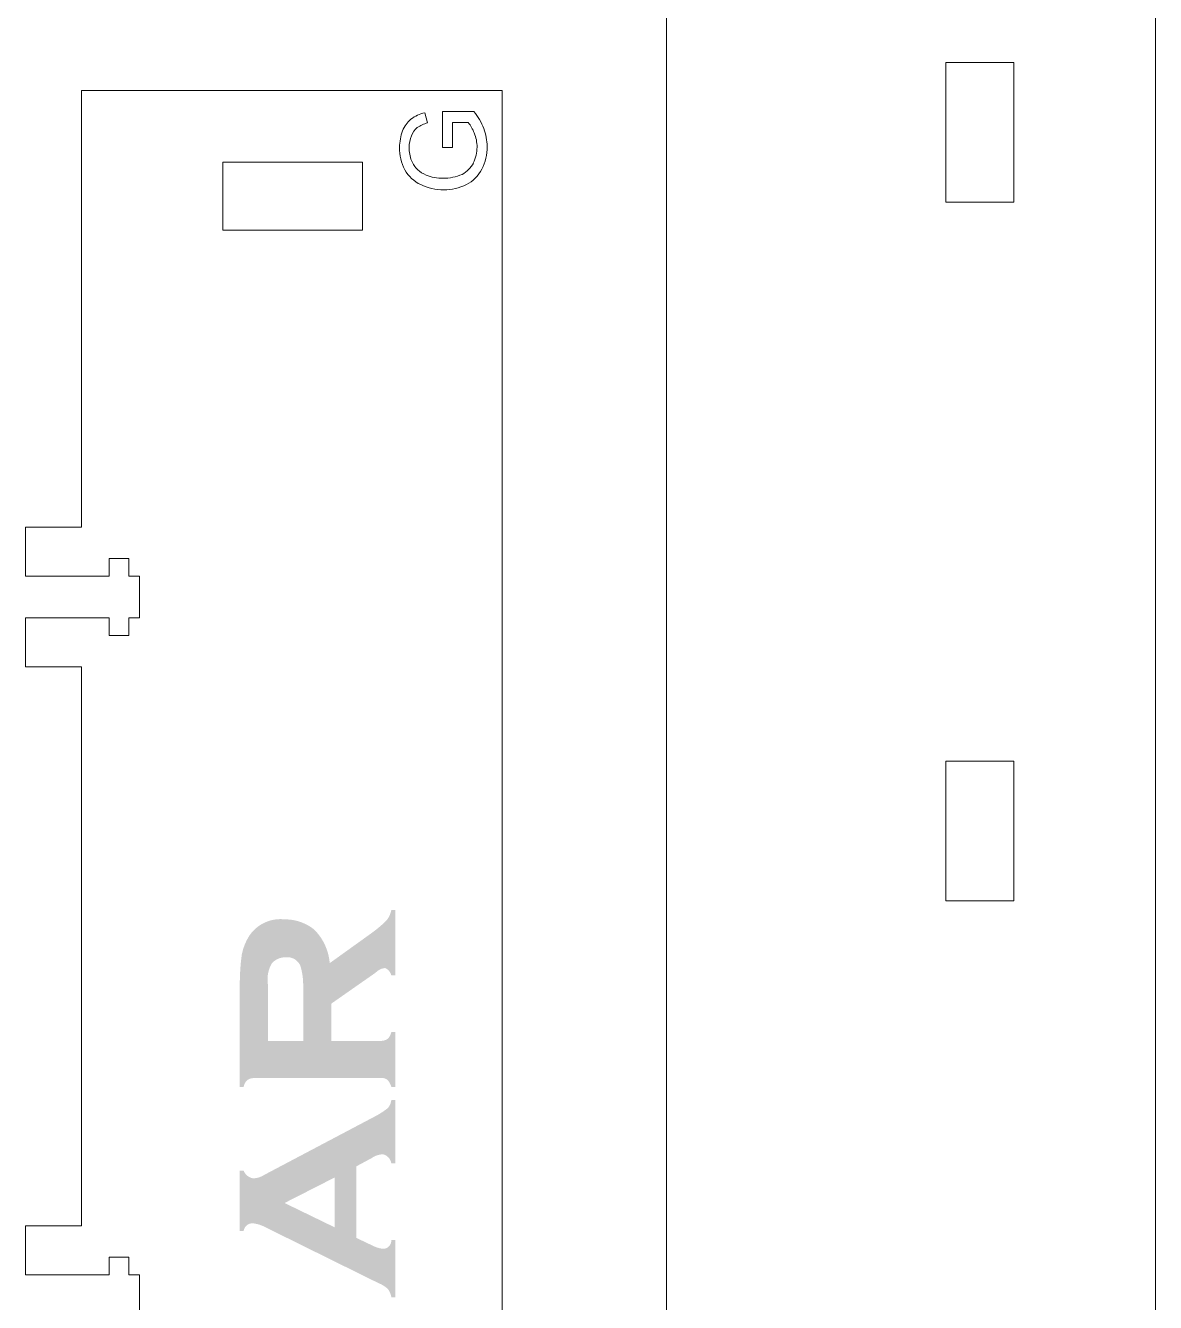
# Model space of a CAD drawing. Header units: millimetres. Extents: x 936 to 2708, y -212 to 661.
# Drawn here: x 1425.3 to 1506.2, y 477 to 568.4 of the extents above; entities that cross this region are included whole.
import ezdxf

# ---------------------------------------------------------------- set-up
doc = ezdxf.new("R2010")
doc.units = ezdxf.units.MM
doc.header["$MEASUREMENT"] = 0
doc.layers.add('Text Outline', color=5, linetype='Continuous')
doc.layers.add('Text Raster', color=1, linetype='Continuous')

msp = doc.modelspace()

# ---------------------------------------------------------------- hatches: boundary and pattern name
at = {"layer": 'Text Raster', "lineweight": 0}
h = msp.add_hatch(color=7, dxfattribs=at)
h.paths.add_polyline_path([(1447.186, 498.418), (1447.186, 495.752), (1450.734, 495.752), (1450.765, 495.752), (1450.78, 495.752), (1450.795, 495.753), (1450.811, 495.755), (1450.826, 495.756), (1450.842, 495.758), (1450.857, 495.76), (1450.873, 495.762), (1450.888, 495.765), (1450.904, 495.767), (1450.919, 495.771), (1450.934, 495.774), (1450.95, 495.778), (1450.965, 495.782), (1450.98, 495.786), (1450.995, 495.791), (1451.01, 495.796), (1451.025, 495.801), (1451.039, 495.806), (1451.054, 495.812), (1451.068, 495.818), (1451.083, 495.824), (1451.097, 495.83), (1451.111, 495.837), (1451.125, 495.844), (1451.139, 495.851), (1451.152, 495.859), (1451.166, 495.866), (1451.179, 495.874), (1451.192, 495.882), (1451.205, 495.891), (1451.218, 495.903), (1451.231, 495.915), (1451.244, 495.928), (1451.256, 495.941), (1451.268, 495.954), (1451.28, 495.968), (1451.291, 495.982), (1451.303, 495.996), (1451.314, 496.01), (1451.324, 496.025), (1451.335, 496.04), (1451.345, 496.055), (1451.355, 496.07), (1451.364, 496.086), (1451.374, 496.101), (1451.383, 496.117), (1451.391, 496.133), (1451.399, 496.15), (1451.407, 496.166), (1451.415, 496.183), (1451.422, 496.199), (1451.429, 496.216), (1451.435, 496.233), (1451.441, 496.25), (1451.447, 496.267), (1451.452, 496.285), (1451.457, 496.302), (1451.462, 496.319), (1451.466, 496.337), (1451.47, 496.354), (1451.474, 496.372), (1451.477, 496.389), (1451.755, 496.389), (1451.755, 492.451), (1451.477, 492.451), (1451.468, 492.485), (1451.458, 492.518), (1451.446, 492.551), (1451.434, 492.584), (1451.421, 492.617), (1451.407, 492.649), (1451.392, 492.681), (1451.377, 492.712), (1451.36, 492.743), (1451.342, 492.773), (1451.324, 492.803), (1451.304, 492.833), (1451.284, 492.861), (1451.263, 492.889), (1451.241, 492.916), (1451.219, 492.943), (1451.207, 492.953), (1451.195, 492.963), (1451.182, 492.972), (1451.169, 492.982), (1451.156, 492.991), (1451.142, 492.999), (1451.129, 493.008), (1451.115, 493.016), (1451.1, 493.023), (1451.086, 493.03), (1451.071, 493.037), (1451.056, 493.044), (1451.041, 493.05), (1451.026, 493.056), (1451.011, 493.061), (1450.995, 493.066), (1450.979, 493.071), (1450.964, 493.075), (1450.948, 493.079), (1450.932, 493.082), (1450.916, 493.085), (1450.9, 493.087), (1450.884, 493.089), (1450.868, 493.091), (1450.851, 493.092), (1450.835, 493.093), (1450.819, 493.093), (1450.803, 493.093), (1450.788, 493.093), (1450.772, 493.092), (1450.756, 493.091), (1450.74, 493.089), (1441.64, 493.089), (1441.609, 493.088), (1441.594, 493.087), (1441.579, 493.086), (1441.563, 493.085), (1441.548, 493.083), (1441.533, 493.081), (1441.517, 493.079), (1441.502, 493.077), (1441.487, 493.074), (1441.471, 493.071), (1441.456, 493.068), (1441.441, 493.065), (1441.426, 493.061), (1441.411, 493.057), (1441.396, 493.052), (1441.381, 493.048), (1441.366, 493.043), (1441.352, 493.038), (1441.337, 493.033), (1441.322, 493.027), (1441.308, 493.021), (1441.294, 493.015), (1441.28, 493.009), (1441.266, 493.002), (1441.252, 492.995), (1441.238, 492.988), (1441.225, 492.981), (1441.211, 492.974), (1441.198, 492.966), (1441.172, 492.95), (1441.159, 492.937), (1441.146, 492.925), (1441.134, 492.912), (1441.122, 492.899), (1441.11, 492.886), (1441.098, 492.872), (1441.087, 492.858), (1441.076, 492.844), (1441.065, 492.829), (1441.054, 492.815), (1441.044, 492.8), (1441.034, 492.785), (1441.024, 492.769), (1441.015, 492.754), (1441.006, 492.738), (1440.997, 492.722), (1440.989, 492.706), (1440.981, 492.69), (1440.973, 492.673), (1440.966, 492.657), (1440.958, 492.64), (1440.952, 492.623), (1440.945, 492.607), (1440.939, 492.59), (1440.934, 492.572), (1440.928, 492.555), (1440.923, 492.538), (1440.919, 492.521), (1440.914, 492.503), (1440.911, 492.486), (1440.907, 492.469), (1440.904, 492.451), (1440.626, 492.451), (1440.626, 499.744), (1440.634, 500.287), (1440.661, 500.83), (1440.705, 501.372), (1440.768, 501.911), (1440.786, 501.999), (1440.807, 502.086), (1440.829, 502.173), (1440.853, 502.26), (1440.879, 502.346), (1440.908, 502.432), (1440.938, 502.517), (1440.97, 502.601), (1441.003, 502.685), (1441.039, 502.768), (1441.077, 502.85), (1441.116, 502.931), (1441.157, 503.011), (1441.2, 503.09), (1441.244, 503.168), (1441.291, 503.244), (1441.34, 503.318), (1441.393, 503.391), (1441.448, 503.462), (1441.507, 503.532), (1441.568, 503.601), (1441.632, 503.667), (1441.698, 503.732), (1441.768, 503.795), (1441.803, 503.826), (1441.839, 503.856), (1441.876, 503.886), (1441.913, 503.915), (1441.951, 503.943), (1441.99, 503.971), (1442.029, 503.998), (1442.068, 504.024), (1442.108, 504.05), (1442.149, 504.075), (1442.19, 504.099), (1442.231, 504.123), (1442.273, 504.146), (1442.316, 504.168), (1442.358, 504.189), (1442.402, 504.21), (1442.445, 504.23), (1442.489, 504.249), (1442.533, 504.267), (1442.578, 504.285), (1442.622, 504.302), (1442.667, 504.318), (1442.712, 504.333), (1442.758, 504.347), (1442.804, 504.361), (1442.849, 504.373), (1442.895, 504.385), (1442.941, 504.396), (1442.987, 504.406), (1443.034, 504.415), (1443.08, 504.424), (1443.126, 504.431), (1443.219, 504.444), (1443.311, 504.454), (1443.404, 504.46), (1443.495, 504.463), (1443.587, 504.463), (1443.677, 504.46), (1443.766, 504.454), (1443.855, 504.445), (1443.925, 504.445), (1443.995, 504.443), (1444.066, 504.44), (1444.136, 504.435), (1444.207, 504.429), (1444.278, 504.421), (1444.348, 504.412), (1444.419, 504.401), (1444.49, 504.389), (1444.56, 504.375), (1444.63, 504.359), (1444.7, 504.342), (1444.77, 504.324), (1444.839, 504.304), (1444.907, 504.282), (1444.976, 504.259), (1445.043, 504.235), (1445.111, 504.209), (1445.177, 504.181), (1445.243, 504.152), (1445.308, 504.122), (1445.373, 504.09), (1445.437, 504.057), (1445.499, 504.023), (1445.561, 503.987), (1445.623, 503.951), (1445.683, 503.913), (1445.742, 503.873), (1445.8, 503.833), (1445.857, 503.792), (1445.913, 503.749), (1445.968, 503.706), (1446.025, 503.646), (1446.082, 503.586), (1446.137, 503.524), (1446.191, 503.46), (1446.243, 503.396), (1446.295, 503.33), (1446.345, 503.262), (1446.394, 503.194), (1446.441, 503.124), (1446.487, 503.053), (1446.531, 502.981), (1446.574, 502.908), (1446.615, 502.834), (1446.655, 502.759), (1446.692, 502.684), (1446.729, 502.607), (1446.763, 502.53), (1446.796, 502.451), (1446.827, 502.373), (1446.857, 502.293), (1446.884, 502.213), (1446.91, 502.133), (1446.934, 502.052), (1446.956, 501.97), (1446.976, 501.889), (1446.995, 501.807), (1447.011, 501.725), (1447.026, 501.643), (1447.039, 501.561), (1447.05, 501.478), (1447.059, 501.396), (1447.067, 501.314), (1450.001, 503.421), (1450.29, 503.634), (1450.431, 503.745), (1450.571, 503.859), (1450.707, 503.975), (1450.842, 504.094), (1450.974, 504.216), (1451.103, 504.34), (1451.138, 504.381), (1451.172, 504.424), (1451.204, 504.468), (1451.235, 504.513), (1451.264, 504.56), (1451.292, 504.607), (1451.318, 504.656), (1451.343, 504.705), (1451.366, 504.755), (1451.387, 504.806), (1451.406, 504.857), (1451.424, 504.909), (1451.44, 504.961), (1451.454, 505.014), (1451.466, 505.067), (1451.477, 505.12), (1451.755, 505.12), (1451.755, 500.443), (1451.477, 500.443), (1451.471, 500.463), (1451.465, 500.484), (1451.458, 500.505), (1451.451, 500.525), (1451.443, 500.546), (1451.434, 500.566), (1451.425, 500.586), (1451.415, 500.606), (1451.405, 500.625), (1451.394, 500.645), (1451.382, 500.664), (1451.37, 500.683), (1451.357, 500.701), (1451.344, 500.719), (1451.33, 500.737), (1451.316, 500.754), (1451.301, 500.771), (1451.285, 500.788), (1451.269, 500.804), (1451.253, 500.819), (1451.236, 500.834), (1451.219, 500.849), (1451.202, 500.862), (1451.184, 500.876), (1451.166, 500.889), (1451.147, 500.901), (1451.129, 500.912), (1451.11, 500.923), (1451.091, 500.934), (1451.071, 500.944), (1451.052, 500.953), (1451.032, 500.962), (1451.009, 500.959), (1450.986, 500.957), (1450.963, 500.954), (1450.94, 500.95), (1450.917, 500.946), (1450.894, 500.941), (1450.871, 500.935), (1450.848, 500.93), (1450.826, 500.923), (1450.803, 500.916), (1450.78, 500.909), (1450.758, 500.901), (1450.736, 500.892), (1450.714, 500.883), (1450.692, 500.874), (1450.67, 500.864), (1450.649, 500.853), (1450.628, 500.842), (1450.607, 500.831), (1450.586, 500.819), (1450.566, 500.806), (1450.546, 500.793), (1450.527, 500.78), (1450.507, 500.766), (1450.489, 500.752), (1450.47, 500.737), (1450.452, 500.722), (1450.434, 500.707), (1450.417, 500.692), (1450.4, 500.676), (1450.383, 500.659), (1450.367, 500.643)], flags=0)
h.paths.add_polyline_path([(1442.644, 495.752), (1445.168, 495.752), (1445.168, 499.764), (1445.165, 499.935), (1445.161, 500.02), (1445.156, 500.106), (1445.149, 500.191), (1445.14, 500.277), (1445.13, 500.362), (1445.118, 500.447), (1445.105, 500.531), (1445.09, 500.616), (1445.074, 500.7), (1445.055, 500.784), (1445.036, 500.867), (1445.015, 500.95), (1444.992, 501.032), (1444.968, 501.114), (1444.96, 501.132), (1444.952, 501.15), (1444.944, 501.167), (1444.935, 501.185), (1444.926, 501.202), (1444.916, 501.22), (1444.906, 501.237), (1444.896, 501.254), (1444.886, 501.271), (1444.874, 501.288), (1444.863, 501.305), (1444.851, 501.322), (1444.839, 501.338), (1444.826, 501.354), (1444.813, 501.37), (1444.8, 501.386), (1444.786, 501.402), (1444.772, 501.417), (1444.758, 501.433), (1444.743, 501.447), (1444.728, 501.462), (1444.712, 501.476), (1444.696, 501.49), (1444.68, 501.504), (1444.664, 501.518), (1444.647, 501.531), (1444.63, 501.543), (1444.613, 501.556), (1444.595, 501.568), (1444.577, 501.58), (1444.559, 501.591), (1444.541, 501.602), (1444.522, 501.612), (1444.503, 501.623), (1444.484, 501.632), (1444.465, 501.642), (1444.446, 501.651), (1444.426, 501.659), (1444.407, 501.667), (1444.387, 501.675), (1444.367, 501.682), (1444.347, 501.689), (1444.327, 501.695), (1444.306, 501.701), (1444.286, 501.707), (1444.266, 501.712), (1444.245, 501.716), (1444.225, 501.721), (1444.205, 501.724), (1444.184, 501.728), (1444.164, 501.731), (1444.144, 501.733), (1444.123, 501.735), (1444.103, 501.737), (1444.083, 501.738), (1444.063, 501.739), (1444.043, 501.739), (1444.023, 501.739), (1444.003, 501.739), (1443.983, 501.738), (1443.964, 501.737), (1443.944, 501.736), (1443.925, 501.734), (1443.906, 501.732), (1443.872, 501.732), (1443.838, 501.731), (1443.804, 501.729), (1443.77, 501.726), (1443.736, 501.723), (1443.702, 501.718), (1443.668, 501.713), (1443.634, 501.706), (1443.6, 501.699), (1443.566, 501.691), (1443.532, 501.682), (1443.499, 501.672), (1443.465, 501.661), (1443.432, 501.649), (1443.4, 501.636), (1443.367, 501.622), (1443.335, 501.608), (1443.304, 501.592), (1443.273, 501.576), (1443.242, 501.559), (1443.212, 501.541), (1443.182, 501.523), (1443.153, 501.503), (1443.125, 501.483), (1443.097, 501.463), (1443.07, 501.441), (1443.044, 501.419), (1443.018, 501.397), (1442.993, 501.373), (1442.968, 501.35), (1442.945, 501.325), (1442.922, 501.301), (1442.898, 501.258), (1442.875, 501.215), (1442.853, 501.171), (1442.831, 501.127), (1442.811, 501.082), (1442.791, 501.036), (1442.772, 500.99), (1442.755, 500.943), (1442.738, 500.896), (1442.722, 500.849), (1442.707, 500.801), (1442.694, 500.753), (1442.681, 500.704), (1442.669, 500.655), (1442.659, 500.606), (1442.649, 500.557), (1442.641, 500.507), (1442.634, 500.457), (1442.627, 500.408), (1442.622, 500.358), (1442.618, 500.308), (1442.615, 500.258), (1442.613, 500.208), (1442.612, 500.158), (1442.613, 500.108), (1442.614, 500.058), (1442.616, 500.009), (1442.62, 499.959), (1442.624, 499.91), (1442.63, 499.861), (1442.636, 499.813), (1442.644, 499.764)], flags=0)
h = msp.add_hatch(color=7, dxfattribs=at)
h.paths.add_polyline_path([(1450.11, 487.384), (1448.973, 486.77), (1448.973, 481.651), (1450.184, 481.074), (1450.266, 481.037), (1450.307, 481.02), (1450.349, 481.003), (1450.391, 480.987), (1450.433, 480.972), (1450.476, 480.958), (1450.519, 480.944), (1450.562, 480.932), (1450.605, 480.92), (1450.649, 480.909), (1450.693, 480.899), (1450.737, 480.89), (1450.781, 480.882), (1450.825, 480.874), (1450.869, 480.868), (1450.885, 480.867), (1450.9, 480.868), (1450.915, 480.868), (1450.93, 480.869), (1450.945, 480.871), (1450.961, 480.873), (1450.976, 480.875), (1450.991, 480.878), (1451.006, 480.881), (1451.022, 480.884), (1451.037, 480.888), (1451.052, 480.892), (1451.067, 480.897), (1451.082, 480.902), (1451.096, 480.908), (1451.111, 480.914), (1451.125, 480.92), (1451.139, 480.926), (1451.154, 480.933), (1451.167, 480.941), (1451.181, 480.948), (1451.194, 480.956), (1451.208, 480.965), (1451.22, 480.973), (1451.233, 480.982), (1451.245, 480.992), (1451.257, 481.001), (1451.269, 481.011), (1451.281, 481.021), (1451.292, 481.031), (1451.303, 481.042), (1451.313, 481.053), (1451.324, 481.064), (1451.334, 481.075), (1451.343, 481.087), (1451.353, 481.099), (1451.362, 481.111), (1451.371, 481.124), (1451.38, 481.136), (1451.388, 481.149), (1451.396, 481.163), (1451.404, 481.176), (1451.411, 481.19), (1451.418, 481.204), (1451.425, 481.218), (1451.431, 481.233), (1451.437, 481.247), (1451.443, 481.262), (1451.448, 481.277), (1451.452, 481.292), (1451.457, 481.307), (1451.461, 481.322), (1451.464, 481.337), (1451.467, 481.352), (1451.47, 481.368), (1451.472, 481.383), (1451.474, 481.398), (1451.476, 481.414), (1451.477, 481.429), (1451.478, 481.445), (1451.478, 481.46), (1451.478, 481.475), (1451.477, 481.49), (1451.477, 481.505), (1451.755, 481.505), (1451.755, 477.408), (1451.477, 477.408), (1451.47, 477.445), (1451.463, 477.482), (1451.454, 477.52), (1451.444, 477.557), (1451.434, 477.594), (1451.422, 477.63), (1451.409, 477.666), (1451.395, 477.702), (1451.38, 477.738), (1451.364, 477.773), (1451.347, 477.807), (1451.33, 477.841), (1451.311, 477.874), (1451.291, 477.907), (1451.271, 477.939), (1451.249, 477.971), (1451.214, 478.005), (1451.177, 478.039), (1451.139, 478.072), (1451.101, 478.104), (1451.061, 478.135), (1451.021, 478.164), (1450.98, 478.193), (1450.938, 478.221), (1450.895, 478.248), (1450.852, 478.273), (1450.808, 478.298), (1450.764, 478.321), (1450.719, 478.343), (1450.673, 478.364), (1450.627, 478.383), (1450.581, 478.402), (1442.356, 482.465), (1442.308, 482.488), (1442.259, 482.51), (1442.21, 482.531), (1442.161, 482.551), (1442.11, 482.569), (1442.06, 482.587), (1442.009, 482.603), (1441.958, 482.618), (1441.906, 482.632), (1441.854, 482.645), (1441.802, 482.656), (1441.749, 482.667), (1441.697, 482.676), (1441.644, 482.684), (1441.591, 482.69), (1441.538, 482.696), (1441.525, 482.696), (1441.512, 482.695), (1441.498, 482.694), (1441.485, 482.693), (1441.471, 482.692), (1441.457, 482.691), (1441.444, 482.689), (1441.43, 482.686), (1441.416, 482.684), (1441.403, 482.681), (1441.389, 482.678), (1441.375, 482.674), (1441.361, 482.671), (1441.348, 482.666), (1441.334, 482.662), (1441.32, 482.657), (1441.307, 482.652), (1441.293, 482.646), (1441.279, 482.641), (1441.266, 482.635), (1441.253, 482.628), (1441.24, 482.621), (1441.227, 482.614), (1441.214, 482.607), (1441.201, 482.599), (1441.188, 482.591), (1441.176, 482.583), (1441.164, 482.574), (1441.152, 482.565), (1441.14, 482.556), (1441.128, 482.546), (1441.117, 482.537), (1441.105, 482.527), (1441.095, 482.516), (1441.084, 482.506), (1441.073, 482.495), (1441.063, 482.484), (1441.053, 482.473), (1441.044, 482.461), (1441.034, 482.45), (1441.025, 482.438), (1441.017, 482.426), (1441.008, 482.414), (1441, 482.401), (1440.992, 482.389), (1440.985, 482.376), (1440.978, 482.363), (1440.971, 482.351), (1440.964, 482.338), (1440.958, 482.325), (1440.952, 482.312), (1440.946, 482.298), (1440.941, 482.285), (1440.936, 482.272), (1440.932, 482.259), (1440.927, 482.245), (1440.923, 482.232), (1440.92, 482.219), (1440.916, 482.206), (1440.913, 482.192), (1440.91, 482.179), (1440.908, 482.166), (1440.906, 482.153), (1440.904, 482.14), (1440.626, 482.14), (1440.626, 486.461), (1440.904, 486.461), (1440.914, 486.436), (1440.925, 486.41), (1440.937, 486.385), (1440.95, 486.361), (1440.963, 486.336), (1440.978, 486.312), (1440.993, 486.288), (1441.01, 486.265), (1441.027, 486.242), (1441.045, 486.219), (1441.063, 486.197), (1441.083, 486.176), (1441.103, 486.155), (1441.124, 486.135), (1441.146, 486.116), (1441.168, 486.097), (1441.191, 486.079), (1441.214, 486.062), (1441.238, 486.046), (1441.263, 486.03), (1441.288, 486.016), (1441.313, 486.002), (1441.339, 485.989), (1441.365, 485.977), (1441.391, 485.966), (1441.418, 485.956), (1441.445, 485.947), (1441.471, 485.939), (1441.498, 485.931), (1441.525, 485.925), (1441.552, 485.919), (1441.579, 485.915), (1441.632, 485.917), (1441.658, 485.918), (1441.684, 485.92), (1441.711, 485.923), (1441.737, 485.926), (1441.764, 485.929), (1441.79, 485.933), (1441.816, 485.938), (1441.842, 485.943), (1441.869, 485.948), (1441.895, 485.954), (1441.921, 485.96), (1441.947, 485.967), (1441.973, 485.974), (1441.998, 485.982), (1442.024, 485.99), (1442.049, 485.998), (1442.075, 486.007), (1442.1, 486.017), (1442.124, 486.027), (1442.149, 486.037), (1442.174, 486.048), (1442.198, 486.059), (1442.222, 486.07), (1442.246, 486.082), (1442.269, 486.095), (1442.292, 486.107), (1442.315, 486.121), (1442.338, 486.134), (1442.383, 486.162), (1450.364, 490.375), (1450.474, 490.436), (1450.583, 490.498), (1450.69, 490.564), (1450.796, 490.631), (1450.901, 490.7), (1451.004, 490.772), (1451.105, 490.846), (1451.205, 490.921), (1451.219, 490.937), (1451.233, 490.952), (1451.247, 490.968), (1451.26, 490.984), (1451.273, 491.001), (1451.286, 491.018), (1451.298, 491.035), (1451.31, 491.053), (1451.322, 491.07), (1451.333, 491.088), (1451.344, 491.107), (1451.355, 491.125), (1451.365, 491.144), (1451.374, 491.163), (1451.384, 491.182), (1451.393, 491.202), (1451.401, 491.221), (1451.409, 491.241), (1451.417, 491.261), (1451.424, 491.281), (1451.431, 491.301), (1451.437, 491.322), (1451.443, 491.342), (1451.449, 491.363), (1451.454, 491.383), (1451.458, 491.404), (1451.463, 491.425), (1451.466, 491.445), (1451.47, 491.466), (1451.472, 491.487), (1451.475, 491.508), (1451.477, 491.528), (1451.755, 491.528), (1451.755, 486.987), (1451.477, 486.987), (1451.475, 487), (1451.472, 487.014), (1451.47, 487.028), (1451.467, 487.041), (1451.464, 487.055), (1451.46, 487.069), (1451.457, 487.083), (1451.453, 487.097), (1451.448, 487.11), (1451.444, 487.124), (1451.439, 487.138), (1451.434, 487.151), (1451.429, 487.165), (1451.423, 487.179), (1451.417, 487.192), (1451.411, 487.206), (1451.404, 487.219), (1451.398, 487.232), (1451.391, 487.245), (1451.384, 487.258), (1451.376, 487.271), (1451.368, 487.284), (1451.36, 487.297), (1451.352, 487.309), (1451.343, 487.322), (1451.334, 487.334), (1451.325, 487.346), (1451.316, 487.358), (1451.306, 487.37), (1451.297, 487.381), (1451.286, 487.393), (1451.276, 487.404), (1451.266, 487.415), (1451.255, 487.426), (1451.244, 487.436), (1451.233, 487.446), (1451.222, 487.457), (1451.21, 487.466), (1451.199, 487.476), (1451.187, 487.485), (1451.175, 487.495), (1451.163, 487.503), (1451.15, 487.512), (1451.138, 487.52), (1451.125, 487.529), (1451.113, 487.536), (1451.1, 487.544), (1451.087, 487.551), (1451.074, 487.558), (1451.061, 487.565), (1451.048, 487.572), (1451.035, 487.578), (1451.021, 487.584), (1451.008, 487.589), (1450.995, 487.595), (1450.981, 487.6), (1450.968, 487.605), (1450.954, 487.609), (1450.941, 487.614), (1450.927, 487.618), (1450.913, 487.621), (1450.9, 487.625), (1450.886, 487.628), (1450.873, 487.631), (1450.848, 487.63), (1450.823, 487.629), (1450.797, 487.627), (1450.772, 487.625), (1450.747, 487.623), (1450.722, 487.62), (1450.697, 487.616), (1450.672, 487.612), (1450.646, 487.608), (1450.621, 487.603), (1450.596, 487.597), (1450.571, 487.592), (1450.547, 487.585), (1450.522, 487.579), (1450.497, 487.571), (1450.473, 487.564), (1450.449, 487.555), (1450.425, 487.547), (1450.401, 487.538), (1450.377, 487.528), (1450.353, 487.519), (1450.33, 487.508), (1450.307, 487.498), (1450.284, 487.486), (1450.261, 487.475), (1450.239, 487.463), (1450.216, 487.451), (1450.194, 487.438), (1450.173, 487.425), (1450.151, 487.411), (1450.13, 487.398)], flags=0)
h.paths.add_polyline_path([(1447.413, 482.411), (1447.413, 485.969), (1443.835, 484.148)], flags=0)

# ---------------------------------------------------------------- linework, layer by layer
at = {"color": 1, "lineweight": 0}
for p, q in [((1506.193, 651.017), (1506.193, 439.767)), ((1471.193, 402.767), (1471.193, 621.017)), ((1491.193, 565.767), (1491.193, 555.767)), ((1496.055, 565.767), (1491.193, 565.767)), ((1496.055, 555.767), (1496.055, 565.767)), ((1429.286, 532.517), (1429.286, 563.767)), ((1429.286, 563.767), (1459.424, 563.767)), ((1459.424, 563.767), (1459.424, 305.517)), ((1439.424, 553.767), (1439.424, 558.63)), ((1439.424, 558.63), (1449.424, 558.63)), ((1449.424, 558.63), (1449.424, 553.767)), ((1491.193, 555.767), (1496.055, 555.767)), ((1449.424, 553.767), (1439.424, 553.767)), ((1425.286, 529.017), (1425.286, 532.517)), ((1425.286, 532.517), (1429.286, 532.517)), ((1432.686, 530.267), (1431.286, 530.267)), ((1431.286, 530.267), (1431.286, 529.017)), ((1432.686, 529.017), (1432.686, 530.267)), ((1431.286, 529.017), (1425.286, 529.017)), ((1433.437, 529.017), (1432.686, 529.017)), ((1433.437, 526.017), (1433.437, 529.017)), ((1425.286, 522.517), (1425.286, 526.017)), ((1425.286, 526.017), (1431.286, 526.017)), ((1431.286, 526.017), (1431.286, 524.767)), ((1432.686, 524.767), (1432.686, 526.017)), ((1432.686, 526.017), (1433.437, 526.017)), ((1431.286, 524.767), (1432.686, 524.767)), ((1429.286, 522.517), (1425.286, 522.517)), ((1429.286, 482.517), (1429.286, 522.517)), ((1491.193, 505.767), (1491.193, 515.767)), ((1491.193, 515.767), (1496.055, 515.767)), ((1496.055, 515.767), (1496.055, 505.767)), ((1496.055, 505.767), (1491.193, 505.767)), ((1425.286, 479.017), (1425.286, 482.517)), ((1425.286, 482.517), (1429.286, 482.517)), ((1432.686, 480.267), (1431.286, 480.267)), ((1431.286, 480.267), (1431.286, 479.017)), ((1432.686, 479.017), (1432.686, 480.267)), ((1431.286, 479.017), (1425.286, 479.017)), ((1433.437, 479.017), (1432.686, 479.017)), ((1433.437, 476.017), (1433.437, 479.017))]:
    msp.add_line(p, q, dxfattribs=at)
at = {"layer": 'Text Outline', "lineweight": 0}
for p, q in [((1453.869, 562.175), (1454.068, 561.452)), ((1455.148, 559.699), (1455.144, 562.266)), ((1455.144, 562.266), (1457.392, 562.266)), ((1455.858, 561.48), (1455.858, 559.699)), ((1456.986, 561.48), (1455.858, 561.48)), ((1455.858, 559.699), (1455.148, 559.699))]:
    msp.add_line(p, q, dxfattribs=at)
for centre, radius, start, end in [((1454.348, 559.844), 2.38, 101.5958, 128.16144), ((1453.658, 559.276), 4.783, 21.7253, 38.6847), ((1454.26, 560.104), 2.123, 130.62863, 158.47774), ((1454.829, 558.863), 2.698, 106.3833, 123.5045), ((1454.509, 559.574), 3.126, 21.66335, 37.5714), ((1455.447, 559.702), 3.376, 159.52973, 180.12914), ((1454.798, 559.741), 2.041, 157.16625, 181.18105), ((1454.13, 560.092), 1.291, 127.72439, 160.02026), ((1454.951, 559.71), 2.665, 0.00038, 22.44231), ((1454.673, 559.749), 3.665, 0.11336, 20.72487), ((1455.259, 559.591), 3.189, 178.13542, 207.98463), ((1455.482, 559.69), 2.725, 179.80763, 200.22451), ((1455.084, 559.707), 2.531, 333.53371, 0.07965), ((1454.744, 559.747), 3.595, 333.3309, 0.14802), ((1454.69, 559.474), 1.908, 202.36031, 226.03934), ((1455.711, 559.402), 1.835, 296.87417, 333.32374), ((1454.686, 559.356), 2.573, 209.34065, 244.6155), ((1454.813, 559.709), 2.164, 228.02088, 246.93995), ((1455.14, 560.577), 3.091, 247.67459, 270.8336), ((1455.198, 560.852), 3.366, 269.77482, 293.51068), ((1455.676, 559.315), 2.568, 297.23471, 332.61514), ((1455.228, 560.49), 3.83, 244.56757, 270.09166), ((1455.308, 560.033), 3.374, 268.74211, 297.20979)]:
    msp.add_arc(centre, radius, start, end, dxfattribs=at)

doc.saveas('drawing.dxf')
